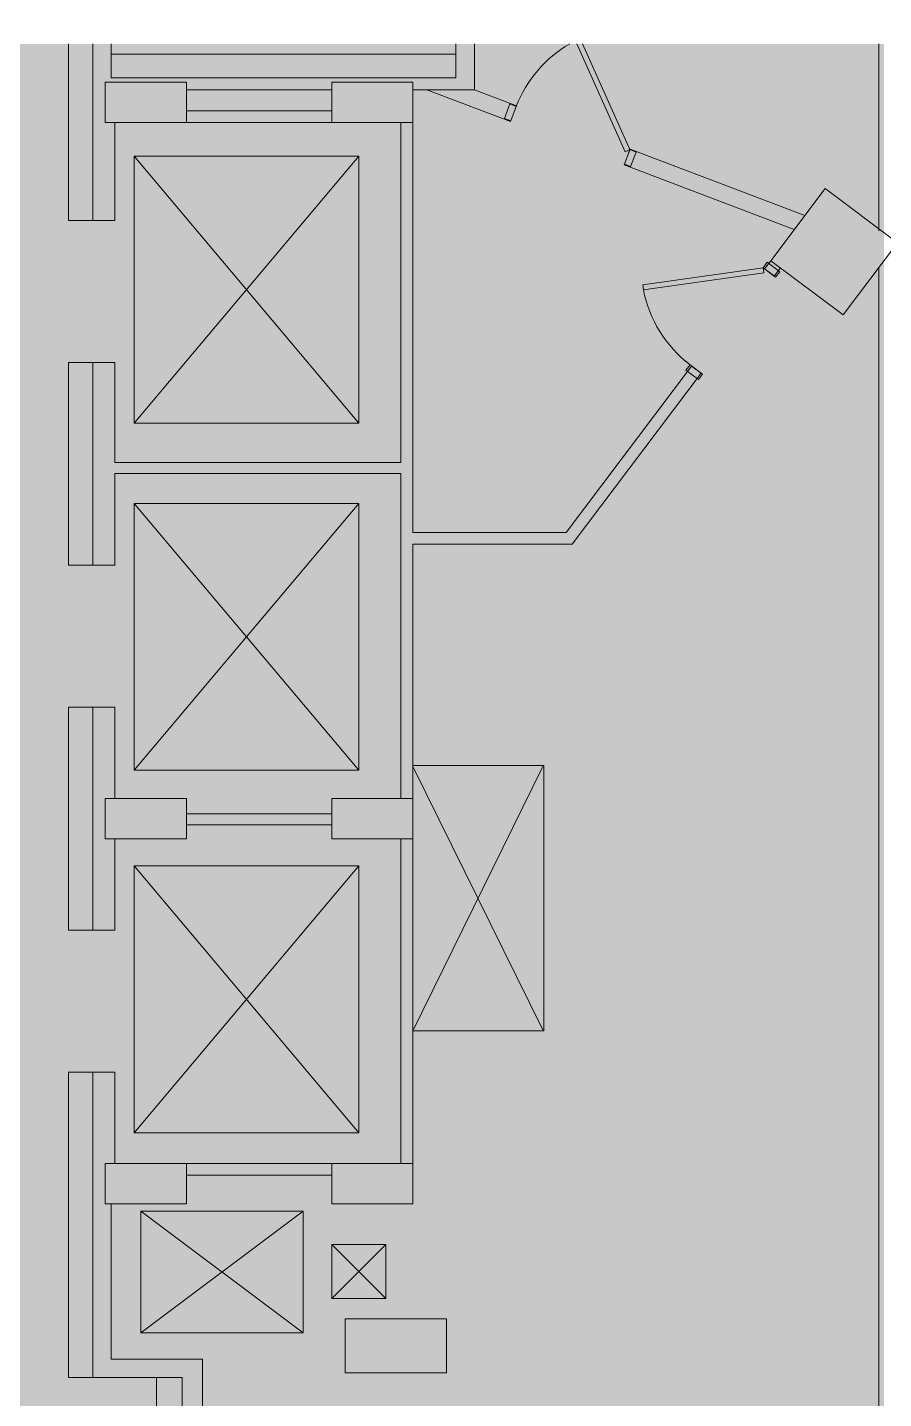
# Model space of a CAD drawing. Header units: inches. Extents: x 81 to 2201, y -595 to 378.
# Drawn here: x 334.4 to 587.7, y -27.8 to 378 of the extents above; entities that cross this region are included whole.
import ezdxf

# ---------------------------------------------------------------- set-up
doc = ezdxf.new("R2010")
doc.units = ezdxf.units.IN
doc.header["$MEASUREMENT"] = 0
for name, color, linetype, lineweight in [('A-DETL-GENF', 92, 'Continuous', 9), ('A-EXIST-DOOR', 250, 'Continuous', 9), ('A-EXIST-WALL-INT', 250, 'Continuous', 9), ('A-FLOR-ELTR', 250, 'Continuous', 9), ('COREDETAILS', 250, 'Continuous', 9), ('new block- skin dc_dwg', 8, 'Continuous', 9), ('S-EXIST-COLS', 250, 'Continuous', 9)]:
    doc.layers.add(name, color=color, linetype=linetype, lineweight=lineweight)

# ---------------------------------------------------------------- blocks, each defined once
blk = doc.blocks.new('new block- skin dc_dwg_EXIST-36-DR-2066955-Reflected Ceiling Demolition Plan')
at = {"layer": 'A-EXIST-DOOR', "flags": 128}
for points in [[(-27.76, 25.95), (-3.06, 1.25), (-2, 2.31), (-26.22, 26.54)], [(-2, 2.31), (0, 2.31), (0, -2.31), (-2, -2.31), (-2, 2.31), (-26.22, 26.54)]]:
    blk.add_lwpolyline(points, dxfattribs=at)
blk.add_lwpolyline([(-37.99, -2.31), (-39.99, -2.31), (-39.99, 2.31), (-37.99, 2.31)], close=True, dxfattribs=at)
at = {"layer": 'A-EXIST-DOOR'}
blk.add_arc((-1.05, 1.99), 36.95, 140.9883, 179.5009, dxfattribs=at)
blk = doc.blocks.new('new block- skin dc_dwg_EXIST-36-DR-V1-Reflected Ceiling Demolition Plan')
at = {"layer": 'A-EXIST-DOOR', "flags": 128}
for points in [[(-28.52, 26.71), (-3.06, 1.25), (-2, 2.31), (-27.46, 27.77)], [(-37.99, -2.31), (-39.99, -2.31), (-39.99, 2.31), (-37.99, 2.31)]]:
    blk.add_lwpolyline(points, close=True, dxfattribs=at)
blk.add_lwpolyline([(-2, 2.31), (0, 2.31), (0, -2.31), (-2, -2.31), (-2, 2.31), (-27.46, 27.77)], dxfattribs=at)
at = {"layer": 'A-EXIST-DOOR'}
blk.add_arc((-1.05, 1.99), 36.95, 138.0124, 179.5009, dxfattribs=at)
blk = doc.blocks.new('new block- skin dc_dwg-1925045-Reflected Ceiling Demolition Plan')
at = {"layer": 'A-EXIST-WALL-INT'}
h = blk.add_hatch(color=256, dxfattribs=at)
h.paths.add_polyline_path([(1539.4, 1328.2), (1539.4, 1418.58), (1532.22, 1418.58), (1532.22, 1328.2)], flags=0)
h.paths.add_polyline_path([(1630.61, 1379.58), (1634.11, 1379.58), (1634.11, 1574.82), (1681.26, 1574.82), (1719.4, 1625.44), (1716.58, 1627.56), (1679.52, 1578.32), (1634.11, 1578.32), (1634.11, 1709.32), (1652.34, 1709.32), (1652.34, 1722.86), (1646.87, 1722.86), (1646.87, 1712.82), (1544.87, 1712.82), (1544.87, 1722.86), (1532.22, 1722.86), (1532.22, 1670.58), (1545.97, 1670.58), (1545.97, 1699.58), (1630.61, 1699.58), (1630.61, 1598.98), (1545.97, 1598.98), (1545.97, 1628.58), (1532.22, 1628.58), (1532.22, 1568.58), (1545.97, 1568.58), (1545.97, 1595.7), (1630.61, 1595.7), (1630.61, 1499.58), (1610.11, 1499.58), (1610.11, 1495.07), (1567.11, 1495.07), (1567.11, 1499.58), (1545.97, 1499.58), (1545.97, 1526.58), (1532.22, 1526.58), (1532.22, 1460.58), (1545.97, 1460.58), (1545.97, 1487.58), (1567.11, 1487.58), (1567.11, 1491.79), (1610.11, 1491.79), (1610.11, 1487.58), (1630.61, 1487.58), (1630.61, 1391.58), (1543.11, 1391.58), (1543.11, 1379.58), (1567.11, 1379.58), (1567.11, 1388.08), (1610.11, 1388.08), (1610.11, 1379.58)], flags=0)
blk.add_hatch(color=256, dxfattribs=at).paths.add_polyline_path([(1565.9, 1254.58), (1565.9, 1328.2), (1558.22, 1328.2), (1558.22, 1254.58)], flags=0)
for p, q in [((1539.4, 1722.86), (1539.4, 1670.58)), ((1646.87, 1722.86), (1646.87, 1712.82)), ((1772.03, 1722.86), (1772.03, 1667.55)), ((1544.87, 1719.82), (1646.87, 1719.82)), ((1567.11, 1709.32), (1610.11, 1709.32)), ((1634.11, 1709.32), (1652.34, 1709.32)), ((1567.11, 1703.11), (1610.11, 1703.11)), ((1543.11, 1699.61), (1610.11, 1699.61)), ((1742.87, 1656.59), (1741.06, 1654.19)), ((1539.4, 1568.58), (1539.4, 1628.58)), ((1567.11, 1495.07), (1610.11, 1495.07)), ((1567.11, 1491.79), (1610.11, 1491.79)), ((1630.61, 1391.58), (1630.61, 1487.58)), ((1539.4, 1328.2), (1539.4, 1418.58)), ((1567.11, 1388.08), (1610.11, 1388.08))]:
    blk.add_line(p, q, dxfattribs=at)
at = {"layer": 'A-EXIST-WALL-INT', "flags": 128}
for points in [[(1532.22, 1722.86), (1532.22, 1670.58), (1539.4, 1670.58), (1545.97, 1670.58), (1545.97, 1699.58)], [(1646.87, 1712.82), (1544.87, 1712.82), (1544.87, 1722.86)], [(1558.22, 1328.2), (1558.22, 1254.58), (1777.5, 1254.58), (1777.5, 1387.19), (1777.5, 1664.05), (1777.5, 1722.86)], [(1638.29, 1709.32), (1663, 1699.92), (1664.77, 1704.59), (1652.34, 1709.32), (1652.34, 1722.86)], [(1630.61, 1499.58), (1630.61, 1595.7), (1545.97, 1595.7), (1545.97, 1568.58), (1539.4, 1568.58), (1532.22, 1568.58), (1532.22, 1628.58), (1539.4, 1628.58), (1545.97, 1628.58), (1545.97, 1598.98), (1630.61, 1598.98), (1630.61, 1699.58)], [(1634.11, 1379.58), (1634.11, 1574.82), (1681.26, 1574.82), (1719.4, 1625.44), (1716.58, 1627.56), (1679.52, 1578.32), (1634.11, 1578.32), (1634.11, 1699.58)], [(1750.11, 1672.11), (1698.42, 1691.78), (1696.64, 1687.11), (1746.98, 1667.94)], [(1544.87, 1379.58), (1544.87, 1333.66), (1571.9, 1333.66), (1571.9, 1260.58), (1772.03, 1260.58), (1772.03, 1656.76)], [(1740.05, 1658.7), (1738.23, 1656.32), (1741.04, 1654.2)], [(1545.97, 1487.58), (1545.97, 1460.58), (1539.4, 1460.58), (1532.22, 1460.58), (1532.22, 1526.58), (1539.4, 1526.58)], [(1545.97, 1499.58), (1545.97, 1526.58), (1539.4, 1526.58), (1539.4, 1460.58)], [(1633.47, 1391.58), (1545.97, 1391.58), (1545.97, 1418.58), (1532.22, 1418.58), (1532.22, 1328.2), (1565.9, 1328.2), (1565.9, 1254.58)]]:
    blk.add_lwpolyline(points, dxfattribs=at)
at = {"layer": 'A-FLOR-ELTR'}
for p, q in [((1551.68, 1610.65), (1618.18, 1689.65)), ((1551.68, 1507.9), (1618.18, 1586.9)), ((1551.68, 1400.65), (1618.18, 1400.65))]:
    blk.add_line(p, q, dxfattribs=at)
at = {"layer": 'A-FLOR-ELTR', "flags": 128}
for points in [[(1551.68, 1689.65), (1551.68, 1610.65), (1618.18, 1610.65), (1551.68, 1689.65), (1618.18, 1689.65), (1618.18, 1610.65)], [(1551.68, 1586.9), (1551.68, 1507.9), (1618.18, 1507.9), (1551.68, 1586.9), (1618.18, 1586.9), (1618.18, 1507.9)], [(1551.68, 1479.65), (1618.18, 1400.65), (1618.18, 1479.65), (1551.68, 1479.65), (1551.68, 1400.65), (1618.18, 1479.65)]]:
    blk.add_lwpolyline(points, dxfattribs=at)
at = {"layer": 'COREDETAILS'}
for p, q in [((1634.11, 1509.08), (1672.61, 1431.08)), ((1553.68, 1377.45), (1601.68, 1341.45)), ((1610.11, 1367.58), (1626.11, 1351.58))]:
    blk.add_line(p, q, dxfattribs=at)
at = {"layer": 'COREDETAILS', "flags": 128}
for points in [[(1672.61, 1509.08), (1634.11, 1430.85), (1672.84, 1430.85), (1672.84, 1509.29), (1634.11, 1509.29)], [(1553.68, 1341.45), (1553.68, 1377.45), (1601.68, 1377.45), (1601.68, 1341.45), (1553.68, 1341.45), (1601.68, 1377.45)], [(1626.11, 1367.58), (1610.11, 1367.58), (1610.11, 1351.58), (1626.11, 1367.58), (1626.11, 1351.58), (1610.11, 1351.58)]]:
    blk.add_lwpolyline(points, dxfattribs=at)
at = {"layer": 'S-EXIST-COLS', "flags": 128}
for points in [[(1543.11, 1699.58), (1543.11, 1711.58), (1567.11, 1711.58), (1567.11, 1699.58)], [(1610.11, 1699.58), (1610.11, 1711.58), (1634.11, 1711.58), (1634.11, 1699.58)], [(1761.45, 1642.66), (1740.03, 1658.72), (1756.1, 1680.1), (1777.5, 1664.05)], [(1567.11, 1499.58), (1567.11, 1487.58), (1543.11, 1487.58), (1543.11, 1499.58)], [(1634.11, 1499.58), (1634.11, 1487.58), (1610.11, 1487.58), (1610.11, 1499.58)], [(1543.11, 1379.58), (1543.11, 1391.58), (1567.11, 1391.58), (1567.11, 1379.58)], [(1610.11, 1379.58), (1610.11, 1391.58), (1634.11, 1391.58), (1634.11, 1379.58)], [(1644.05, 1345.58), (1644.05, 1329.58), (1614.05, 1329.58), (1614.05, 1345.58)]]:
    blk.add_lwpolyline(points, close=True, dxfattribs=at)
for name, p, rotation in [('new block- skin dc_dwg_EXIST-36-DR-2066955-Reflected Ceiling Demolition Plan', (1699.4, 1688.73), 339.1596797536541), ('new block- skin dc_dwg_EXIST-36-DR-V1-Reflected Ceiling Demolition Plan', (1740.84, 1656.86), 53.03429194640936)]:
    blk.add_blockref(name, p, dxfattribs=dict(rotation=rotation))

msp = doc.modelspace()

# ---------------------------------------------------------------- hatches: boundary and pattern name
at = {"layer": 'A-DETL-GENF'}
h = msp.add_hatch(color=9, dxfattribs=at)
h.paths.add_polyline_path([(587.73, -380.32), (591.9, -366.56), (591.9, -307.17), (491.65, -307.17), (491.65, -95.21), (372.53, -95.21), (372.53, -21.59), (380.22, -21.59), (380.22, -89.21), (587.81, -89.21), (587.81, 373.07), (466.66, 373.07), (466.66, 359.53), (448.43, 359.53), (448.43, 228.53), (493.83, 228.53), (530.89, 277.77), (533.71, 275.65), (495.57, 225.03), (448.43, 225.03), (448.43, 29.79), (424.43, 29.79), (424.43, 38.29), (381.43, 38.29), (381.43, 29.79), (357.43, 29.79), (357.43, 41.79), (444.93, 41.79), (444.93, 137.79), (424.43, 137.79), (424.43, 142), (381.43, 142), (381.43, 137.79), (360.28, 137.79), (360.28, 110.79), (346.53, 110.79), (346.53, 176.79), (360.28, 176.79), (360.28, 149.79), (381.43, 149.79), (381.43, 145.29), (424.43, 145.29), (424.43, 149.79), (444.93, 149.79), (444.93, 245.91), (360.28, 245.91), (360.28, 218.79), (346.53, 218.79), (346.53, 278.79), (360.28, 278.79), (360.28, 249.19), (444.93, 249.19), (444.93, 349.79), (360.28, 349.79), (360.28, 320.79), (346.53, 320.79), (346.53, 373.07), (232.16, 373.07), (232.16, -319.17), (419.49, -319.17), (419.49, -343.99), (440.81, -347.02), (462.07, -350.49), (483.25, -354.39), (504.35, -358.72), (525.35, -363.48), (546.26, -368.67), (567.05, -374.28)], flags=0)
h.paths.add_polyline_path([(353.72, -21.59), (346.53, -21.59), (346.53, 68.79), (353.72, 68.79), (353.72, 29.79)], flags=0)
h.paths.add_polyline_path([(461.19, 363.03), (461.19, 373.07), (359.19, 373.07), (359.19, 363.03), (448.43, 363.03)], flags=0)

# ---------------------------------------------------------------- block references
at = {"layer": 'new block- skin dc_dwg', "color": 250}
msp.add_blockref('new block- skin dc_dwg-1925045-Reflected Ceiling Demolition Plan', (-1185.69, -1349.79), dxfattribs=at)

doc.saveas('drawing.dxf')
